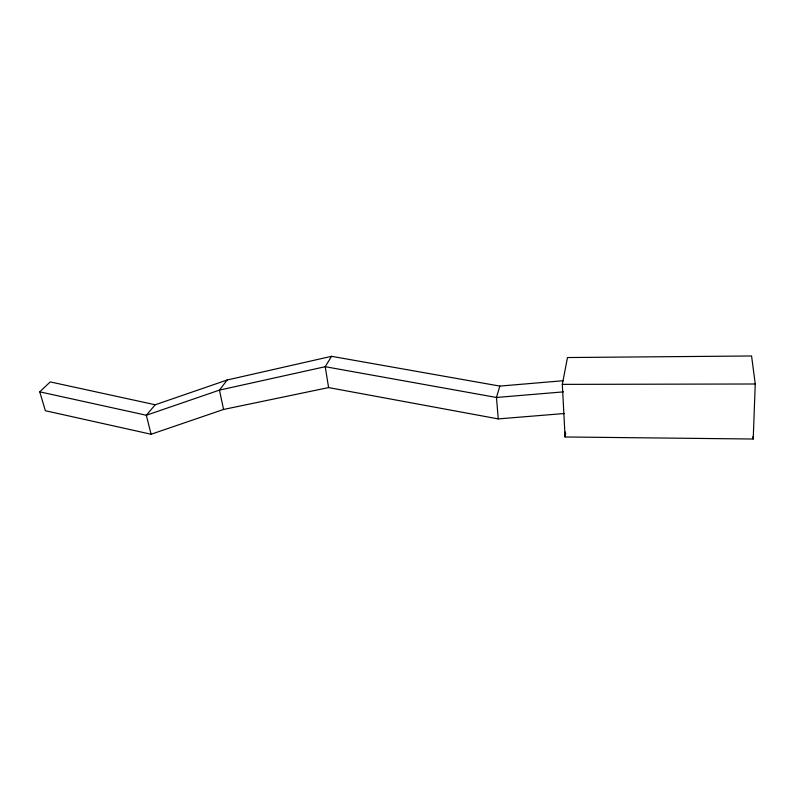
<?xml version="1.0" encoding="UTF-8"?>
<svg xmlns="http://www.w3.org/2000/svg" width="795" height="795" viewBox="0 0 795 795"><rect width="100%" height="100%" fill="white"/><g stroke="black" fill="none" stroke-linecap="round" stroke-linejoin="round"><path stroke-width="1.19" d="M565.245 432.003L565.096 436.972L753.213 439.019L755.25 383.995L751.573 355.981L567.491 357.541L562.313 384.373L565.096 436.972L565.712 433.404M563.148 380.726L499.836 386.092L496.458 397.47L498.256 418.905L564.579 413.499M499.836 386.092L331.545 356.319L325.225 366.704L328.603 387.592L498.256 418.905M331.545 356.319L227.151 380L219.45 390.116L146.33 415.248L39.75 391.836L45.365 410.727L151.09 434.249L223.574 409.455L328.603 387.592M227.151 380L155.214 404.764L146.33 415.248L151.09 434.249M39.75 391.836L50.234 381.908L155.214 404.764M563.466 391.865L496.458 397.47L325.225 366.704L219.45 390.116L223.574 409.455M562.313 384.373L755.25 383.995M752.935 436.624L753.213 439.019"/></g></svg>
